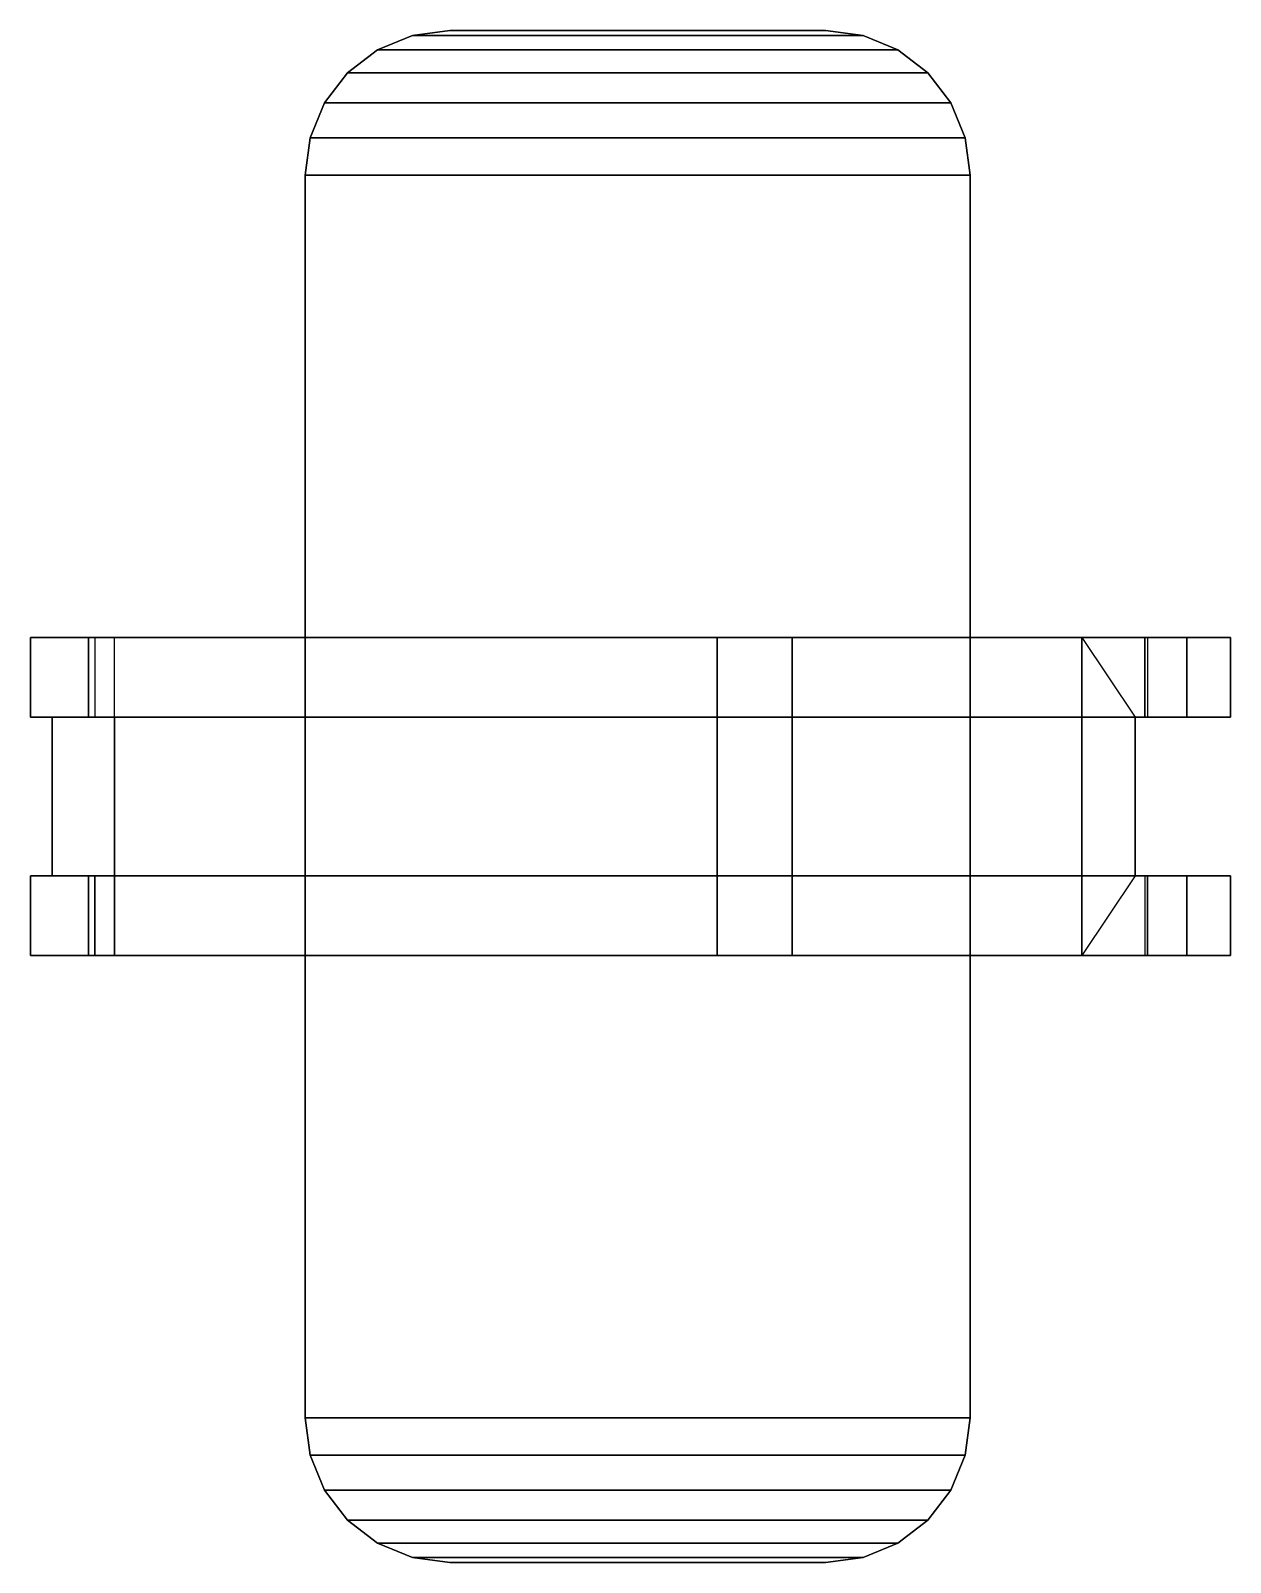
# Model space of a CAD drawing. Header units: millimetres. Extents: x -21 to 20.5, y -26.5 to 26.5.
import ezdxf

# ---------------------------------------------------------------- set-up
doc = ezdxf.new("R2010")
doc.units = ezdxf.units.MM
doc.layers.add('ACESSORIOS', color=1, linetype='Continuous')

msp = doc.modelspace()

# ---------------------------------------------------------------- linework, layer by layer
at = {"layer": 'ACESSORIOS'}
for points in [[(6.5, 26.5, -5), (6.5, 26.5, -8.5), (-6.5, 26.5, -8.5), (-6.5, 26.5, -5)], [(-21, 2.75, -5.265), (-21, 5.5, -5.265), (-21, 5.5, -8.5), (-21, 2.75, -8.5)], [(-21, 2.75, -5.265), (-21, 5.5, -5.265), (-19, 5.5, -5.265), (-19, 2.75, -5.265)], [(-21, 2.75, -2.363), (-21, 5.5, -2.363), (-18.78, 5.5, -2.754), (-18.78, 2.75, -2.754)], [(-21, 5.5, -2.363), (-21, 5.5, -1.677), (-21, 2.75, -1.677), (-21, 2.75, -2.363)], [(-21, 2.75, -5.265), (-21, 5.5, -5.265), (-21, 5.5, -8.5), (-21, 2.75, -8.5)], [(-18.096, 5.5), (-21, 5.5, -1.677), (-21, 2.75, -1.677), (-18.096, 2.75)], [(-18.78, 5.5, -2.754), (-21, 5.5, -2.363), (-21, 5.5, -1.677), (-18.096, 5.5)], [(-21, 2.75, -8.5), (-21, 5.5, -8.5), (20.5, 5.5, -8.5), (20.5, 2.75, -8.5)], [(20.5, 5.5, -5.48), (20.5, 5.5, -8.5), (-21, 5.5, -8.5), (-21, 5.5, -5.265)], [(-19, 5.5, -5.265), (-18.78, 5.5, -2.754), (-18.78, 2.75, -2.754), (-19, 2.75, -5.265)], [(-18.78, 5.5, -2.754), (-19, 5.5, -5.265), (17.634, 5.5, -5.465), (17.544, 5.5, -3.404)], [(2.745, 5.5), (2.719, 5.5, -3.139), (-18.78, 5.5, -2.754), (-18.096, 5.5)], [(2.745, 5.5), (2.745, -5.5), (-18.096, -5.5), (-18.096, 5.5)], [(5.288, 5.5, -3.185), (5.345, 5.5, -1.7), (2.745, 5.5, -1.7), (2.719, 5.5, -3.139)], [(2.745, 2.75), (2.745, 2.75, -1.7), (2.745, 5.5, -1.7), (2.745, 5.5)], [(5.345, 5.5, -1.7), (2.745, 5.5, -1.7), (2.745, 2.75, -1.7), (5.345, 2.75, -1.7)], [(17.544, 5.5, -3.404), (15.361, 5.5), (5.345, 5.5), (5.288, 5.5, -3.185)], [(15.361, -5.5), (5.345, -5.5), (5.345, 5.5), (15.361, 5.5)], [(5.345, 2.75), (5.345, 2.75, -1.7), (5.345, 5.5, -1.7), (5.345, 5.5)], [(17.202, -2.75, -1.25), (15.361, -5.5), (15.361, 5.5), (17.202, 2.75, -1.25)], [(15.361, 5.5), (17.202, 2.75, -1.25), (19, 2.75, -2.47), (19, 5.5, -2.47)], [(19, 5.5, -3.277), (19, 5.5, -2.47), (15.361, 5.5), (17.544, 5.5, -3.404)], [(19, 5.5, -2.47), (19, 5.5, -3.277), (17.544, 5.5, -3.404), (15.361, 5.5)], [(19, 5.5, -3.277), (17.544, 5.5, -3.404), (17.544, 2.75, -3.404), (19, 2.75, -3.277)], [(17.544, 5.5, -3.404), (17.635, 5.5, -5.48), (17.635, 2.75, -5.48), (17.544, 2.75, -3.404)], [(20.5, 2.75, -5.48), (20.5, 5.5, -5.48), (17.635, 5.5, -5.48), (17.635, 2.75, -5.48)], [(19, 2.75, -2.47), (19, 5.5, -2.47), (19, 5.5, -3.277), (19, 2.75, -3.277)], [(20.5, 2.75, -8.5), (20.5, 5.5, -8.5), (20.5, 5.5, -5.48), (20.5, 2.75, -5.48)], [(-20.261, 2.75, -1.25), (-21, 2.75, -1.677), (-21, 2.75, -2.363), (-18.78, 2.75, -2.754)], [(20.5, 2.75, -5.48), (20.5, 2.75, -8.5), (-21, 2.75, -8.5), (-21, 2.75, -5.265)], [(-18.096, -2.75), (-20.261, -2.75, -1.25), (-20.261, 2.75, -1.25), (-18.096, 2.75)], [(2.745, 2.75, -1.25), (-20.261, 2.75, -1.25), (-20.261, -2.75, -1.25), (2.745, -2.75, -1.25)], [(-18.78, 2.75, -2.754), (-19, 2.75, -5.265), (17.634, 2.75, -5.465), (17.544, 2.75, -3.404)], [(2.745, 2.75), (2.719, 2.75, -3.139), (-18.78, 2.75, -2.754), (-18.096, 2.75)], [(5.345, 2.75, -1.7), (2.745, 2.75, -1.7), (2.719, 2.75, -3.139), (5.318, 2.75, -3.185)], [(2.745, -2.75, -1.25), (2.745, 2.75, -1.25), (2.745, 2.75), (2.745, -2.75)], [(17.544, 2.75, -3.404), (17.202, 2.75, -1.25), (5.345, 2.75, -1.7), (5.318, 2.75, -3.185)], [(5.345, 2.75, -1.25), (5.345, 2.75), (5.345, -2.75), (5.345, -2.75, -1.25)], [(5.345, 2.75, -1.25), (5.345, -2.75, -1.25), (17.202, -2.75, -1.25), (17.202, 2.75, -1.25)], [(5.345, 2.75, -1.25), (17.202, 2.75, -1.25), (17.202, -2.75, -1.25), (5.345, -2.75, -1.25)], [(17.544, 2.75, -3.404), (19, 2.75, -3.277), (19, 2.75, -2.47), (17.202, 2.75, -1.25)], [(-18.78, -5.5, -2.754), (-18.78, -2.75, -2.754), (-21, -2.75, -2.363), (-21, -5.5, -2.363)], [(-21, -2.75, -2.363), (-21, -5.5, -2.363), (-21, -5.5, -1.677), (-21, -2.75, -1.677)], [(-19, -2.75, -5.265), (-19, -5.5, -5.265), (-21, -5.5, -5.265), (-21, -2.75, -5.265)], [(-21, -5.5, -5.265), (-21, -2.75, -5.265), (-21, -2.75, -8.5), (-21, -5.5, -8.5)], [(-18.096, -5.5), (-21, -5.5, -1.677), (-21, -2.75, -1.677), (-18.096, -2.75)], [(-21, -2.75, -8.5), (-21, -5.5, -8.5), (20.5, -5.5, -8.5), (20.5, -2.75, -8.5)], [(20.5, -2.75, -5.48), (20.5, -2.75, -8.5), (-21, -2.75, -8.5), (-21, -2.75, -5.265)], [(-18.78, -5.5, -2.754), (-19, -5.5, -5.265), (-19, -2.75, -5.265), (-18.78, -2.75, -2.754)], [(-18.78, -2.75, -2.754), (-19, -2.75, -5.265), (17.634, -2.75, -5.465), (17.544, -2.75, -3.404)], [(-18.78, -2.75, -2.723), (-19, -2.75, -5.233), (17.634, -2.75, -5.433), (17.544, -2.75, -3.372)], [(2.745, -5.5), (2.745, -5.5, -1.7), (2.745, -2.75, -1.7), (2.745, -2.75)], [(5.345, -5.5, -1.7), (5.345, -2.75, -1.7), (2.745, -2.75, -1.7), (2.745, -5.5, -1.7)], [(5.345, -5.5), (5.345, -5.5, -1.7), (5.345, -2.75, -1.7), (5.345, -2.75)], [(19, -5.5, -2.47), (19, -2.75, -2.47), (17.202, -2.75, -1.25), (15.361, -5.5)], [(19, -5.5, -2.47), (19, -2.75, -2.47), (17.202, -2.75, -1.25), (15.361, -5.5)], [(19, -2.75, -2.47), (19, -2.75, -3.277), (17.544, -2.75, -3.404), (17.202, -2.75, -1.25)], [(19, -2.75, -3.277), (17.544, -2.75, -3.404), (17.544, -5.5, -3.404), (19, -5.5, -3.277)], [(19, -2.75, -3.277), (17.544, -2.75, -3.404), (17.544, -5.5, -3.404), (19, -5.5, -3.277)], [(17.544, -5.5, -3.404), (17.635, -5.5, -5.48), (17.635, -2.75, -5.48), (17.544, -2.75, -3.404)], [(20.5, -5.5, -5.48), (20.5, -2.75, -5.48), (17.635, -2.75, -5.48), (17.635, -5.5, -5.48)], [(19, -5.5, -3.277), (19, -5.5, -2.47), (19, -2.75, -2.47), (19, -2.75, -3.277)], [(19, -5.5, -3.277), (19, -2.75, -3.277), (19, -2.75, -2.47), (19, -5.5, -2.47)], [(20.5, -2.75, -8.5), (20.5, -2.75, -5.48), (20.5, -5.5, -5.48), (20.5, -5.5, -8.5)], [(-18.78, -5.5, -2.754), (-21, -5.5, -2.363), (-21, -5.5, -1.677), (-18.096, -5.5)], [(20.5, -5.5, -5.48), (20.5, -5.5, -8.5), (-21, -5.5, -8.5), (-21, -5.5, -5.265)], [(-18.78, -5.5, -2.754), (-19, -5.5, -5.265), (17.634, -5.5, -5.465), (17.544, -5.5, -3.404)], [(2.745, -5.5), (2.719, -5.5, -3.139), (-18.78, -5.5, -2.754), (-18.096, -5.5)], [(2.745, -5.5, 0.032), (2.719, -5.5, -3.107), (-18.78, -5.5, -2.723), (-18.096, -5.5, 0.032)], [(5.288, -5.5, -3.185), (5.345, -5.5, -1.7), (2.745, -5.5, -1.7), (2.719, -5.5, -3.139)], [(5.288, -5.5, -3.153), (5.345, -5.5, -1.668), (2.745, -5.5, -1.668), (2.719, -5.5, -3.107)], [(17.544, -5.5, -3.404), (15.361, -5.5), (5.345, -5.5), (5.288, -5.5, -3.185)], [(17.544, -5.5, -3.372), (15.361, -5.5, 0.032), (5.345, -5.5, 0.032), (5.288, -5.5, -3.153)], [(19, -5.5, -2.47), (19, -5.5, -3.277), (17.544, -5.5, -3.404), (15.361, -5.5)], [(19, -5.5, -2.438), (19, -5.5, -3.245), (17.544, -5.5, -3.372), (15.361, -5.5, 0.032)], [(6.5, -26.5, -5), (6.5, -26.5, -8.5), (-6.5, -26.5, -8.5), (-6.5, -26.5, -5)]]:
    msp.add_3dface(points, dxfattribs=at)

# ---------------------------------------------------------------- meshes
mesh = msp.add_polymesh((2, 7), dxfattribs=at)
for k, corner in enumerate([(-6.5, 26.5, -5), (-7.794, 26.33, -5), (-9, 25.83, -5), (-10.036, 25.036, -5), (-10.83, 24, -5), (-11.33, 22.794, -5), (-11.5, 21.5, -5), (-6.5, 26.5, -8.5), (-7.794, 26.33, -8.5), (-9, 25.83, -8.5), (-10.036, 25.036, -8.5), (-10.83, 24, -8.5), (-11.33, 22.794, -8.5), (-11.5, 21.5, -8.5)]):
    mesh.set_mesh_vertex(divmod(k, 7), corner)
mesh = msp.add_polymesh((2, 7), dxfattribs=at)
for k, corner in enumerate([(11.5, 21.5, -5), (11.33, 22.794, -5), (10.83, 24, -5), (10.036, 25.036, -5), (9, 25.83, -5), (7.794, 26.33, -5), (6.5, 26.5, -5), (-11.5, 21.5, -5), (-11.33, 22.794, -5), (-10.83, 24, -5), (-10.036, 25.036, -5), (-9, 25.83, -5), (-7.794, 26.33, -5), (-6.5, 26.5, -5)]):
    mesh.set_mesh_vertex(divmod(k, 7), corner)
mesh = msp.add_polymesh((2, 7), dxfattribs=at)
for k, corner in enumerate([(-11.5, 21.5, -8.5), (-11.33, 22.794, -8.5), (-10.83, 24, -8.5), (-10.036, 25.036, -8.5), (-9, 25.83, -8.5), (-7.794, 26.33, -8.5), (-6.5, 26.5, -8.5), (11.5, 21.5, -8.5), (11.33, 22.794, -8.5), (10.83, 24, -8.5), (10.036, 25.036, -8.5), (9, 25.83, -8.5), (7.794, 26.33, -8.5), (6.5, 26.5, -8.5)]):
    mesh.set_mesh_vertex(divmod(k, 7), corner)
mesh = msp.add_polymesh((2, 7), dxfattribs=at)
for k, corner in enumerate([(6.5, 26.5, -5), (7.794, 26.33, -5), (9, 25.83, -5), (10.036, 25.036, -5), (10.83, 24, -5), (11.33, 22.794, -5), (11.5, 21.5, -5), (6.5, 26.5, -8.5), (7.794, 26.33, -8.5), (9, 25.83, -8.5), (10.036, 25.036, -8.5), (10.83, 24, -8.5), (11.33, 22.794, -8.5), (11.5, 21.5, -8.5)]):
    mesh.set_mesh_vertex(divmod(k, 7), corner)
mesh = msp.add_polymesh((6, 3), dxfattribs=at)
for k, corner in enumerate([(-11.5, -21.5, -8.5), (-11.5, 21.5, -8.5), (-11.5, 21.5, -8.5), (-11.5, -21.5, -5), (-11.5, 21.5, -5), (-11.5, 21.5, -5), (11.5, -21.5, -5), (11.5, 21.5, -5), (-11.5, 21.5, -5), (11.5, -21.5, -8.5), (11.5, 21.5, -8.5), (-11.5, 21.5, -8.5), (11.5, -21.5, -8.5), (11.5, -21.5, -8.5), (-11.5, -21.5, -8.5), (11.5, -21.5, -5), (11.5, -21.5, -5), (-11.5, -21.5, -5)]):
    mesh.set_mesh_vertex(divmod(k, 3), corner)
mesh = msp.add_polymesh((2, 7), dxfattribs=at)
for k, corner in enumerate([(-6.5, -26.5, -5), (-7.794, -26.33, -5), (-9, -25.83, -5), (-10.036, -25.036, -5), (-10.83, -24, -5), (-11.33, -22.794, -5), (-11.5, -21.5, -5), (-6.5, -26.5, -8.5), (-7.794, -26.33, -8.5), (-9, -25.83, -8.5), (-10.036, -25.036, -8.5), (-10.83, -24, -8.5), (-11.33, -22.794, -8.5), (-11.5, -21.5, -8.5)]):
    mesh.set_mesh_vertex(divmod(k, 7), corner)
mesh = msp.add_polymesh((2, 7), dxfattribs=at)
for k, corner in enumerate([(11.5, -21.5, -5), (11.33, -22.794, -5), (10.83, -24, -5), (10.036, -25.036, -5), (9, -25.83, -5), (7.794, -26.33, -5), (6.5, -26.5, -5), (-11.5, -21.5, -5), (-11.33, -22.794, -5), (-10.83, -24, -5), (-10.036, -25.036, -5), (-9, -25.83, -5), (-7.794, -26.33, -5), (-6.5, -26.5, -5)]):
    mesh.set_mesh_vertex(divmod(k, 7), corner)
mesh = msp.add_polymesh((2, 7), dxfattribs=at)
for k, corner in enumerate([(11.5, -21.5, -8.5), (11.33, -22.794, -8.5), (10.83, -24, -8.5), (10.036, -25.036, -8.5), (9, -25.83, -8.5), (7.794, -26.33, -8.5), (6.5, -26.5, -8.5), (-11.5, -21.5, -8.5), (-11.33, -22.794, -8.5), (-10.83, -24, -8.5), (-10.036, -25.036, -8.5), (-9, -25.83, -8.5), (-7.794, -26.33, -8.5), (-6.5, -26.5, -8.5)]):
    mesh.set_mesh_vertex(divmod(k, 7), corner)
mesh = msp.add_polymesh((2, 7), dxfattribs=at)
for k, corner in enumerate([(6.5, -26.5, -5), (7.794, -26.33, -5), (9, -25.83, -5), (10.036, -25.036, -5), (10.83, -24, -5), (11.33, -22.794, -5), (11.5, -21.5, -5), (6.5, -26.5, -8.5), (7.794, -26.33, -8.5), (9, -25.83, -8.5), (10.036, -25.036, -8.5), (10.83, -24, -8.5), (11.33, -22.794, -8.5), (11.5, -21.5, -8.5)]):
    mesh.set_mesh_vertex(divmod(k, 7), corner)

doc.saveas('drawing.dxf')
